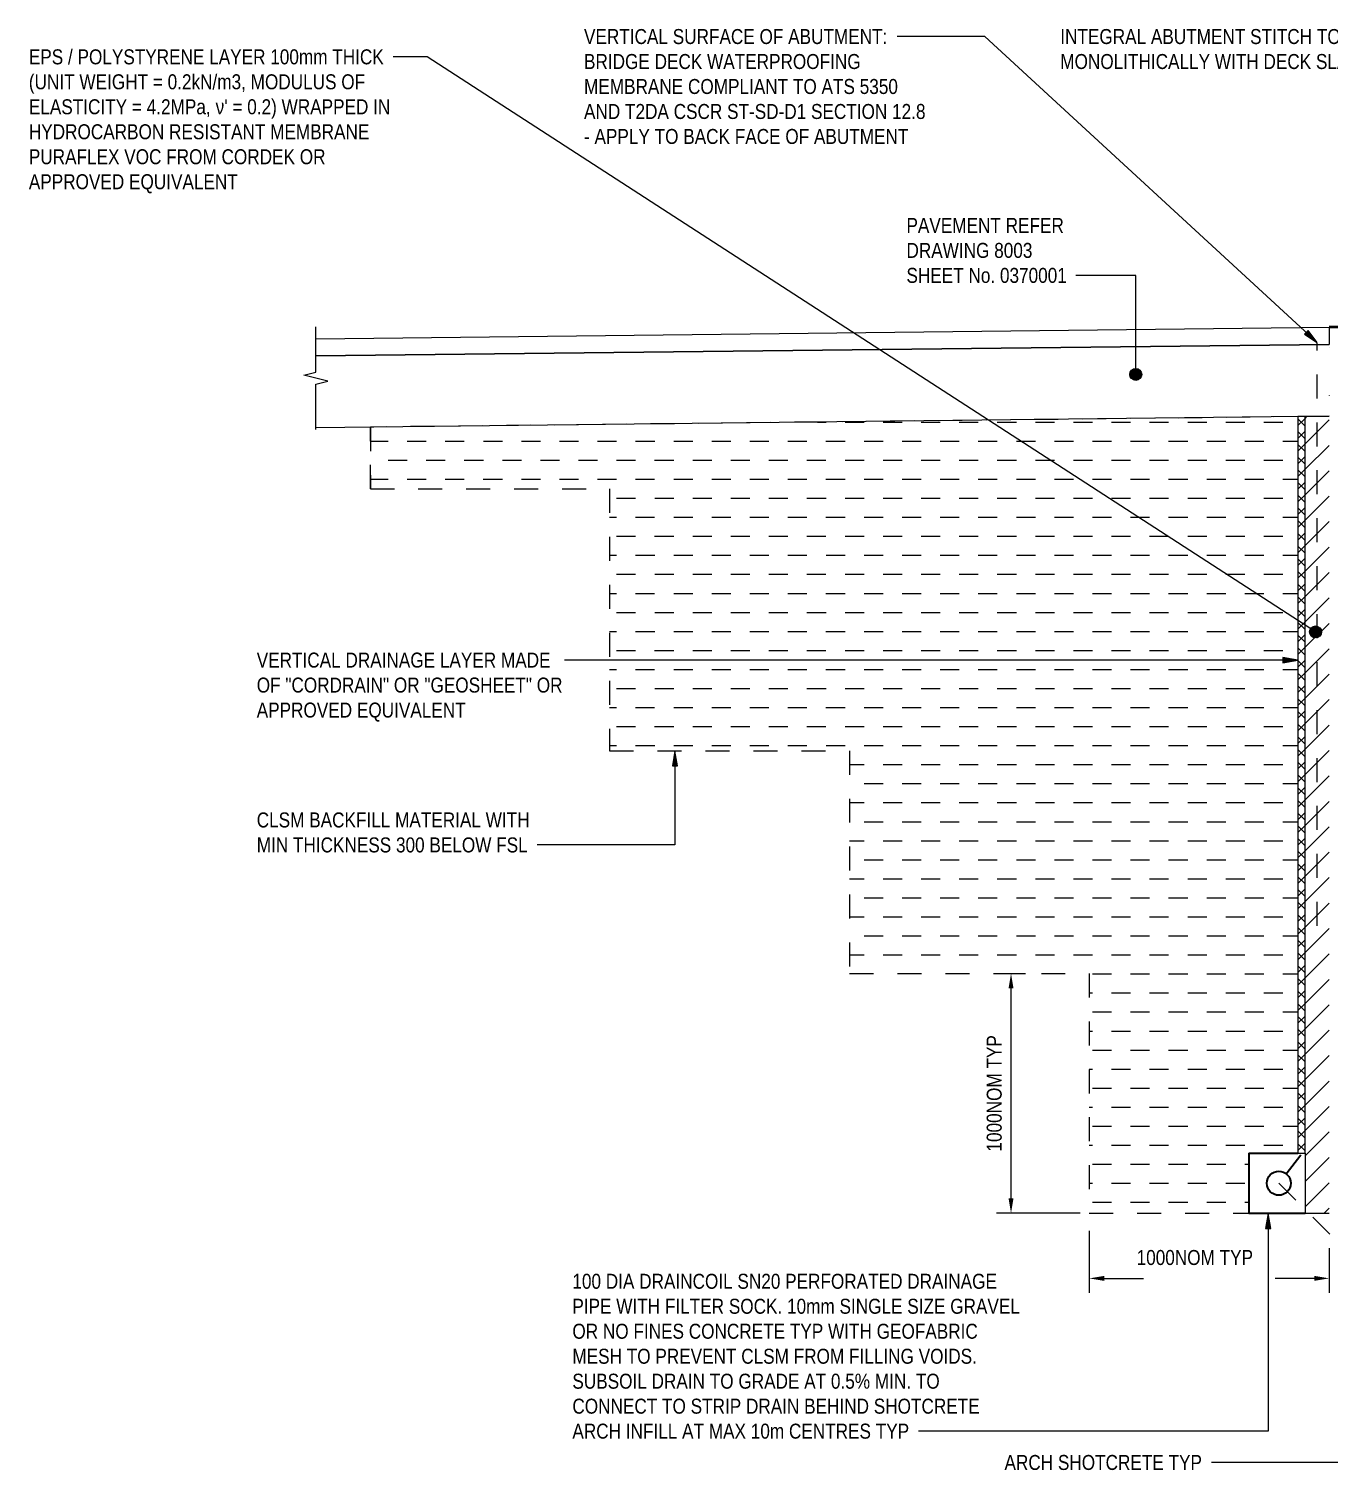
# Model space of a CAD drawing. Header units: metres. Extents: x 500.2 to 528.4, y 0.1 to 23.1.
# Drawn here: x 500.19 to 505.61, y 17.05 to 23.06 of the extents above; entities that cross this region are included whole.
import ezdxf

# ---------------------------------------------------------------- set-up
doc = ezdxf.new("R2010")
doc.units = ezdxf.units.M
doc.linetypes.add('JacobsDash', pattern=[0.0045, 0.003, -0.0015])
doc.layers.get('Defpoints').update_dxf_attribs({"color": 41})
for name, color, linetype, lineweight in [('A-ANNO-DIMS', 7, 'Continuous', 9), ('A-DETL', 7, 'Continuous', 13), ('A-DETL-GENF', 7, 'Continuous', 9), ('A-FLOR', 7, 'Continuous', 50), ('A-FLOR-HDLN', 7, 'JacobsDash', 18), ('G-ANNO-TEXT', 7, 'Continuous', 9)]:
    doc.layers.add(name, color=color, linetype=linetype, lineweight=lineweight)
doc.styles.add('Arial Narrow', font='ARIALN.TTF', dxfattribs={"height": 0.0625})
doc.styles.add('Arial Narrow_1', font='ARIALN.TTF', dxfattribs={"height": 0.0625})
doc.dimstyles.new('Dimension_Standard_O__mm_', dxfattribs={"dimscale": 0.3048, "dimtxt": 0.063964, "dimasz": 0.205052, "dimexe": 0.19685, "dimexo": 0.123031, "dimgap": 0.123031, "dimtad": 1, "dimdec": 0, "dimlfac": 1000, "dimzin": 0, "dimdsep": 46, "dimtxsty": 'Arial Narrow', "dimsah": 1, "dimcen": 0.09, "dimaunit": 1, "dimadec": 4, "dimazin": 0, "dimtfac": 1, "dimtdec": 4, "dimtix": 1, "dimtmove": 0, "dimatfit": 3, "dimfxl": 1, "dimtvp": 1, "dimtfill": 1, "dimtolj": 1, "dimtzin": 0, "dimlwd": 18, "dimlwe": 18, "dimarcsym": 2})
doc.dimstyles.new('Dimension_Standard_O__mm__1', dxfattribs={"dimscale": 0.3048, "dimtxt": 0.063964, "dimasz": 0.205052, "dimexe": 0.19685, "dimexo": 0.123031, "dimgap": 0.123031, "dimtad": 1, "dimdec": 0, "dimlfac": 1000, "dimzin": 0, "dimdsep": 46, "dimtxsty": 'Arial Narrow', "dimsah": 1, "dimcen": 0.09, "dimaunit": 1, "dimadec": 4, "dimazin": 0, "dimtfac": 1, "dimtdec": 4, "dimtix": 1, "dimtmove": 2, "dimatfit": 3, "dimfxl": 1, "dimtvp": 1, "dimtfill": 1, "dimtolj": 1, "dimtzin": 0, "dimlwd": 18, "dimlwe": 18, "dimarcsym": 2})

# ---------------------------------------------------------------- blocks, each defined once
blk = doc.blocks.new('BREAK LINE - INPUT VIEW SCALE_R13 - Std Break-8195450-DRG-2873066 - SECTION 1')
at = {"layer": 'A-DETL-GENF'}
for p, q in [((501.3829, 21.6323), (501.3829, 21.8217)), ((501.3329, 21.6198), (501.3829, 21.6323)), ((501.4329, 21.5948), (501.3329, 21.6198)), ((501.3829, 21.5823), (501.4329, 21.5948)), ((501.3829, 21.3928), (501.3829, 21.5823))]:
    blk.add_line(p, q, dxfattribs=at)
blk = doc.blocks.new('DIMBLOCK2-DRG-2873066 - SECTION 1')
at = {"layer": 'A-ANNO-DIMS', "color": 0, "lineweight": 18, "transparency": 16777216}
for p, q in [((504.6079, 18.0514), (504.6079, 17.7927)), ((505.6079, 17.9784), (505.6079, 17.7927)), ((504.6704, 17.8527), (504.8338, 17.8527)), ((505.5454, 17.8527), (505.3834, 17.8527))]:
    blk.add_line(p, q, dxfattribs=at)
at = {"layer": 'A-ANNO-DIMS', "color": 0, "transparency": 16777216}
for points in [[(504.6704, 17.8631), (504.6704, 17.8423), (504.6079, 17.8527)], [(505.5454, 17.8631), (505.5454, 17.8423), (505.6079, 17.8527)]]:
    blk.add_solid(points, dxfattribs=at)
at = {"layer": 'Defpoints', "color": 0, "transparency": 16777216}
for p in [(504.6079, 18.0889), (505.6079, 18.0159), (505.6079, 17.8527)]:
    blk.add_point(p, dxfattribs=at)
at = {"layer": 'A-ANNO-DIMS', "color": 0, "lineweight": 18, "transparency": 16777216, "insert": (504.8052, 17.971), "char_height": 0.0625, "width": 0.606748, "attachment_point": 1, "line_spacing_factor": 0.974696, "style": 'Arial Narrow', "bg_fill": 3, "box_fill_scale": 1.1, "bg_fill_color": 256, "bg_fill_true_color": 13158600, "bg_fill_transparency": 0}
blk.add_mtext('\\A1;1000NOM TYP', dxfattribs=at)
blk = doc.blocks.new('DIMBLOCK3-DRG-2873066 - SECTION 1')
at = {"layer": 'A-ANNO-DIMS', "color": 0, "lineweight": 18, "transparency": 16777216}
for p, q in [((504.2748, 19.1244), (504.3415, 19.1244)), ((504.2815, 18.1869), (504.2815, 19.0619)), ((504.5704, 18.1244), (504.2215, 18.1244))]:
    blk.add_line(p, q, dxfattribs=at)
at = {"layer": 'A-ANNO-DIMS', "color": 0, "transparency": 16777216}
for points in [[(504.2711, 19.0619), (504.2919, 19.0619), (504.2815, 19.1244)], [(504.2711, 18.1869), (504.2919, 18.1869), (504.2815, 18.1244)]]:
    blk.add_solid(points, dxfattribs=at)
at = {"layer": 'Defpoints', "color": 0, "transparency": 16777216}
for p in [(504.2373, 19.1244), (504.2815, 19.1244), (504.6079, 18.1244)]:
    blk.add_point(p, dxfattribs=at)
at = {"layer": 'A-ANNO-DIMS', "color": 0, "lineweight": 18, "transparency": 16777216, "insert": (504.2117, 18.6244), "char_height": 0.0625, "width": 0.606748, "attachment_point": 5, "rotation": 90, "style": 'Arial Narrow', "bg_fill": 3, "box_fill_scale": 1.1, "bg_fill_color": 256, "bg_fill_true_color": 13158600, "bg_fill_transparency": 0}
blk.add_mtext('\\A1;1000NOM TYP', dxfattribs=at)

msp = doc.modelspace()

# ---------------------------------------------------------------- hatches: boundary and pattern name
at = {"layer": 'A-DETL-GENF'}
h = msp.add_hatch(dxfattribs=at)
h.set_pattern_fill('FP_2', color=256, style=0, pattern_type=2)
h.set_pattern_definition([(0, (506.526, 21.821), (0.07937, 0.07937), [0.07937, -0.07937])])
h.paths.add_polyline_path([(504.8982, 18.1244), (505.2729, 18.1244), (505.2729, 18.3744), (505.4779, 18.3744), (505.4779, 21.4468), (501.6103, 21.4032), (501.6103, 21.1452), (502.6079, 21.1452), (502.6079, 20.0534), (503.6079, 20.0534), (503.6079, 19.1244), (504.6079, 19.1244), (504.6079, 18.1244)])
h = msp.add_hatch(dxfattribs=at)
h.set_pattern_fill('FP_5', color=256, style=0, pattern_type=2)
h.set_pattern_definition([(45, (506.526, 21.821), (-0.0265165, 0.0265165), []), (135, (506.526, 21.821), (-0.0265165, -0.0265165), [])])
h.paths.add_polyline_path([(505.5079, 18.3744), (505.5079, 21.4475), (505.4779, 21.4472), (505.4779, 18.3744)])
h = msp.add_hatch(dxfattribs=at)
h.set_pattern_fill('FP_4', color=256, style=0, pattern_type=2)
h.set_pattern_definition([(45, (506.526, 21.821), (-0.053033, 0.053033), [])])
h.paths.add_polyline_path([(505.5079, 18.1244), (505.6079, 18.1244), (505.6079, 21.4478), (505.5079, 21.4468), (505.5079, 18.1665)])
at = {"layer": 'G-ANNO-TEXT'}
for points in [[(505.5583, 21.7562), (505.5198, 21.8066), (505.5048, 21.7904)], [(505.4773, 20.4314), (505.4148, 20.4425), (505.4148, 20.4204)], [(502.8804, 20.0523), (502.8694, 19.9898), (502.8914, 19.9898)], [(505.3535, 18.1233), (505.3424, 18.0608), (505.3645, 18.0608)]]:
    msp.add_hatch(color=256, dxfattribs=at).paths.add_polyline_path(points)
h = msp.add_hatch(color=256, dxfattribs=at)
edge = h.paths.add_edge_path()
edge.add_arc((504.8013, 21.6233), 0.025, 0, 360)
h = msp.add_hatch(color=256, dxfattribs=at)
edge = h.paths.add_edge_path()
edge.add_arc((505.5511, 20.5487), 0.025, 0, 360)

# ---------------------------------------------------------------- linework, layer by layer
at = {"layer": 'A-DETL', "color": 8, "lineweight": 25, "true_color": 0x808080}
for p, q in [((501.3829, 21.7717), (505.6079, 21.8194)), ((505.6079, 21.7483), (501.3829, 21.7006)), ((501.3829, 21.7006), (505.6079, 21.7483)), ((505.6079, 21.4483), (501.3829, 21.4006))]:
    msp.add_line(p, q, dxfattribs=at)
at = {"layer": 'A-DETL', "linetype": 'JacobsDash', "lineweight": 25}
msp.add_line((505.5579, 19.323), (505.5579, 21.7539), dxfattribs=at)
at = {"layer": 'A-DETL', "linetype": 'JacobsDash', "lineweight": 18}
for p, q in [((505.4779, 21.4468), (501.6103, 21.4032)), ((501.6103, 21.4032), (501.6103, 21.1452)), ((501.6103, 21.1452), (501.6103, 21.4032)), ((501.6103, 21.1452), (502.6079, 21.1452)), ((501.6103, 21.1452), (502.6079, 21.1452)), ((502.6079, 21.1452), (502.6079, 20.0534)), ((502.6079, 20.0534), (503.6079, 20.0534)), ((503.6079, 20.0534), (503.6079, 19.1244)), ((503.6079, 19.1244), (504.6079, 19.1244)), ((504.6079, 19.1244), (504.6079, 18.1244)), ((504.6079, 18.1244), (505.2729, 18.1244))]:
    msp.add_line(p, q, dxfattribs=at)
at = {"layer": 'A-DETL', "lineweight": 18}
for p, q in [((505.5079, 21.4475), (505.4779, 21.4472)), ((505.4779, 21.4472), (505.4779, 18.3744)), ((505.6079, 21.4478), (505.5079, 21.447)), ((505.5079, 18.3744), (505.5079, 21.4475)), ((505.2729, 18.1244), (505.2729, 18.3744)), ((505.2729, 18.3744), (505.4779, 18.3744)), ((505.4779, 18.3744), (505.5079, 18.3744)), ((505.5079, 18.3744), (505.5079, 18.1244)), ((505.5079, 18.1244), (505.6079, 18.1244))]:
    msp.add_line(p, q, dxfattribs=at)
at = {"layer": 'A-DETL', "lineweight": 35}
for p, q in [((505.2729, 18.3744), (505.4779, 18.3744)), ((505.2729, 18.3744), (505.2729, 18.1244)), ((505.2729, 18.1244), (505.5079, 18.1244))]:
    msp.add_line(p, q, dxfattribs=at)
at = {"layer": 'A-DETL', "linetype": 'JacobsDash', "lineweight": 35}
msp.add_line((505.4287, 18.2888), (505.4955, 18.3744), dxfattribs=at)
at = {"layer": 'A-DETL', "color": 143, "linetype": 'JacobsDash', "lineweight": 18, "true_color": 0x78aac8}
msp.add_line((505.3979, 18.2494), (505.6245, 18.0228), dxfattribs=at)
at = {"layer": 'A-DETL', "lineweight": 35}
msp.add_circle((505.3979, 18.2494), 0.05, dxfattribs=at)
at = {"layer": 'A-FLOR'}
for p, q in [((505.6079, 21.8194), (507.064, 21.8367)), ((505.6079, 21.8193), (505.6079, 21.8194))]:
    msp.add_line(p, q, dxfattribs=at)
at = {"layer": 'A-FLOR', "lineweight": 18}
for p, q in [((507.064, 21.8365), (505.6079, 21.8193)), ((505.6079, 21.8193), (505.6079, 21.7484))]:
    msp.add_line(p, q, dxfattribs=at)
at = {"layer": 'A-FLOR-HDLN'}
for p, q in [((505.6079, 21.7343), (505.6079, 21.7344)), ((505.6079, 21.7344), (505.6079, 21.7343)), ((505.6079, 21.5344), (505.6079, 21.5343))]:
    msp.add_line(p, q, dxfattribs=at)
at = {"layer": 'G-ANNO-TEXT'}
for p, q in [((504.0004, 23.0322), (503.807, 23.0322)), ((504.1722, 23.0322), (504.0004, 23.0322)), ((501.7304, 22.9476), (501.7055, 22.9476)), ((501.8472, 22.9476), (501.7304, 22.9476)), ((504.6113, 22.0361), (504.5511, 22.0361)), ((504.8013, 22.0361), (504.6113, 22.0361)), ((504.8013, 21.6233), (504.8013, 22.0361)), ((505.5198, 21.8066), (505.5048, 21.7904)), ((505.5048, 21.7904), (505.5583, 21.7562)), ((505.5583, 21.7562), (505.5198, 21.8066)), ((505.4773, 20.4314), (505.4148, 20.4425)), ((505.4148, 20.4425), (505.4148, 20.4204)), ((502.4732, 20.4314), (502.4192, 20.4314)), ((505.4773, 20.4314), (502.4732, 20.4314)), ((505.4148, 20.4204), (505.4773, 20.4314)), ((502.8804, 20.0523), (502.8694, 19.9898)), ((502.8914, 19.9898), (502.8804, 20.0523)), ((502.8804, 20.0523), (502.8804, 19.6605)), ((502.8694, 19.9898), (502.8914, 19.9898)), ((502.3652, 19.6605), (502.3051, 19.6605)), ((502.8804, 19.6605), (502.3652, 19.6605)), ((504.3819, 17.2154), (503.8957, 17.2154)), ((505.3535, 17.2154), (504.3819, 17.2154)), ((505.1186, 17.0849), (505.117, 17.0849)), ((506.1219, 17.0849), (505.1186, 17.0849))]:
    msp.add_line(p, q, dxfattribs=at)
for centre in [(504.8013, 21.6233), (505.5511, 20.5487)]:
    msp.add_circle(centre, 0.025, dxfattribs=at)

# ---------------------------------------------------------------- block references
at = {"layer": 'A-DETL-GENF'}
msp.add_blockref('BREAK LINE - INPUT VIEW SCALE_R13 - Std Break-8195450-DRG-2873066 - SECTION 1', (0, 0), dxfattribs=at)

# ---------------------------------------------------------------- texts
at = {"layer": 'G-ANNO-TEXT', "insert": (502.5011, 23.0635), "char_height": 0.0625, "attachment_point": 1, "style": 'Arial Narrow', "bg_fill": 3, "box_fill_scale": 1, "bg_fill_color": 256, "bg_fill_transparency": 0}
msp.add_mtext('VERTICAL SURFACE OF ABUTMENT:', dxfattribs=at)
at = {"layer": 'G-ANNO-TEXT', "char_height": 0.0625, "attachment_point": 1, "style": 'Arial Narrow', "bg_fill": 3, "box_fill_scale": 1, "bg_fill_color": 256, "bg_fill_true_color": 13158600, "bg_fill_transparency": 0}
for s, insert in [('INTEGRAL ABUTMENT STITCH TO BE CAST ', (504.4868, 23.0635)), ('EPS / POLYSTYRENE LAYER 100mm THICK', (500.1864, 22.9788)), ('(UNIT WEIGHT = 0.2kN/m3, MODULUS OF', (500.1864, 22.8747)), ('PURAFLEX VOC FROM CORDEK OR ', (500.1864, 22.5621)), ('APPROVED EQUIVALENT', (500.1864, 22.4579)), ('PAVEMENT REFER ', (503.8455, 22.2757)), ('DRAWING 8003 ', (503.8455, 22.1715)), ('SHEET No. 0370001', (503.8455, 22.0673)), ('100 DIA DRAINCOIL SN20 PERFORATED DRAINAGE ', (502.4526, 17.8718)), ('PIPE WITH FILTER SOCK. 10mm SINGLE SIZE GRAVEL ', (502.4526, 17.7676)), ('OR NO FINES CONCRETE TYP WITH GEOFABRIC ', (502.4526, 17.6634)), ('MESH TO PREVENT CLSM FROM FILLING VOIDS. ', (502.4526, 17.5592)), ('SUBSOIL DRAIN TO GRADE AT 0.5% MIN. TO ', (502.4526, 17.4551)), ('CONNECT TO STRIP DRAIN BEHIND SHOTCRETE ', (502.4526, 17.3509)), ('ARCH INFILL AT MAX 10m CENTRES TYP', (502.4526, 17.2467)), ('ARCH SHOTCRETE TYP', (504.2543, 17.1161))]:
    msp.add_mtext(s, dxfattribs=dict(at, insert=insert))

# ---------------------------------------------------------------- next in the draw order: linework, layer by layer
at = {"layer": 'G-ANNO-TEXT'}
msp.add_line((505.5511, 20.5487), (501.8472, 22.9476), dxfattribs=at)

# ---------------------------------------------------------------- next in the draw order: texts
at = {"layer": 'G-ANNO-TEXT', "char_height": 0.0625, "attachment_point": 1, "style": 'Arial Narrow', "bg_fill": 3, "box_fill_scale": 1, "bg_fill_color": 256, "bg_fill_true_color": 13158600, "bg_fill_transparency": 0}
for s, insert in [('ELASTICITY = 4.2MPa, ', (500.1864, 22.7705)), ('VERTICAL DRAINAGE LAYER MADE ', (501.1365, 20.4627)), ('OF "CORDRAIN" OR "GEOSHEET" OR ', (501.1365, 20.3585)), ('APPROVED EQUIVALENT ', (501.1365, 20.2543)), ('CLSM BACKFILL MATERIAL WITH ', (501.1365, 19.796)), ('MIN THICKNESS 300 BELOW FSL', (501.1365, 19.6918))]:
    msp.add_mtext(s, dxfattribs=dict(at, insert=insert))

# ---------------------------------------------------------------- next in the draw order: dimensions: what is measured, and where the dimension line sits
at = {"layer": 'A-ANNO-DIMS', "lineweight": 18}
dim = msp.add_linear_dim(base=(504.2815, 19.1244), p1=(504.6079, 18.1244), p2=(504.2373, 19.1244), angle=90, dimstyle='Dimension_Standard_O__mm_', override={"dimpost": '<>NOM TYP', "dimfxl": 1.066522}, dxfattribs=at)
dim.commit()
dim.dimension.update_dxf_attribs({"geometry": 'DIMBLOCK3-DRG-2873066 - SECTION 1', "text_midpoint": (504.2117, 18.6244)})
dim = msp.add_linear_dim(base=(505.6079, 17.8527), p1=(504.6079, 18.0889), p2=(505.6079, 18.0159), dimstyle='Dimension_Standard_O__mm__1', override={"dimpost": '<>NOM TYP', "dimfxl": 1.002658}, dxfattribs=at)
dim.commit()
dim.dimension.update_dxf_attribs({"geometry": 'DIMBLOCK2-DRG-2873066 - SECTION 1', "text_midpoint": (505.1086, 17.9293), "dimtype": 160})

# ---------------------------------------------------------------- next in the draw order: linework, layer by layer
at = {"layer": 'G-ANNO-TEXT'}
for p, q in [((505.3535, 18.1233), (505.3424, 18.0608)), ((505.3645, 18.0608), (505.3535, 18.1233)), ((505.3535, 18.1233), (505.3535, 17.2154)), ((505.3424, 18.0608), (505.3645, 18.0608))]:
    msp.add_line(p, q, dxfattribs=at)

# ---------------------------------------------------------------- next in the draw order: texts
at = {"layer": 'G-ANNO-TEXT', "char_height": 0.0625, "attachment_point": 1, "style": 'Arial Narrow', "bg_fill": 3, "box_fill_scale": 1, "bg_fill_color": 256, "bg_fill_transparency": 0}
for s, insert in [('BRIDGE DECK WATERPROOFING ', (502.5011, 22.9593)), ('MEMBRANE COMPLIANT TO ATS 5350 ', (502.5011, 22.8551)), ('AND T2DA CSCR ST-SD-D1 SECTION 12.8', (502.5011, 22.7509)), ('- APPLY TO BACK FACE OF ABUTMENT ', (502.5011, 22.6467))]:
    msp.add_mtext(s, dxfattribs=dict(at, insert=insert))
at = {"layer": 'G-ANNO-TEXT', "char_height": 0.0625, "attachment_point": 1, "bg_fill": 3, "box_fill_scale": 1, "bg_fill_color": 256, "bg_fill_true_color": 13158600, "bg_fill_transparency": 0}
for s, insert, style in [('MONOLITHICALLY WITH DECK SLAB POUR', (504.4868, 22.9593), 'Arial Narrow'), ('\\fArial Narrow|b0|i0|c161|p34|;ν', (500.9652, 22.7705), 'Arial Narrow_1')]:
    msp.add_mtext(s, dxfattribs=dict(at, insert=insert, style=style))

# ---------------------------------------------------------------- next in the draw order: linework, layer by layer
at = {"layer": 'G-ANNO-TEXT'}
msp.add_line((505.5583, 21.7562), (504.1722, 23.0322), dxfattribs=at)

# ---------------------------------------------------------------- next in the draw order: texts
at = {"layer": 'G-ANNO-TEXT', "insert": (501.0016, 22.7705), "char_height": 0.0625, "attachment_point": 1, "style": 'Arial Narrow', "bg_fill": 3, "box_fill_scale": 1, "bg_fill_color": 256, "bg_fill_true_color": 13158600, "bg_fill_transparency": 0}
msp.add_mtext("' = 0.2) WRAPPED IN", dxfattribs=at)

# ---------------------------------------------------------------- next in the draw order: texts
at = {"layer": 'G-ANNO-TEXT', "insert": (500.1864, 22.6663), "char_height": 0.0625, "attachment_point": 1, "style": 'Arial Narrow', "bg_fill": 3, "box_fill_scale": 1, "bg_fill_color": 256, "bg_fill_true_color": 13158600, "bg_fill_transparency": 0}
msp.add_mtext('HYDROCARBON RESISTANT MEMBRANE', dxfattribs=at)

doc.saveas('drawing.dxf')
